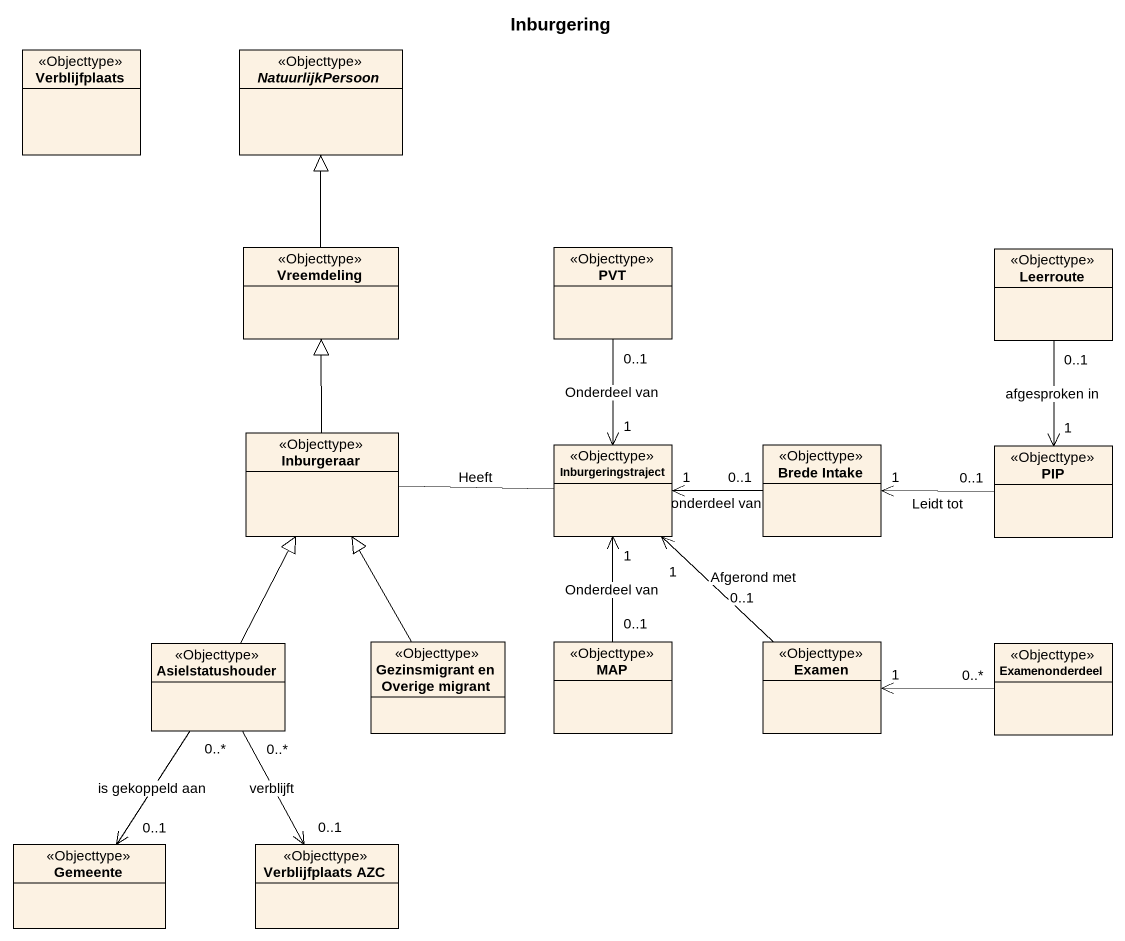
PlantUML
@startuml
title Inburgering
hide circle
hide empty members
class Verblijfplaats <<Objecttype>>
abstract class NatuurlijkPersoon <<Objecttype>>
class Vreemdeling <<Objecttype>>
class PVT <<Objecttype>>
class Leerroute <<Objecttype>>
class Inburgeraar <<Objecttype>>
class Inburgeringstraject <<Objecttype>>
class "Brede Intake" as Brede_Intake <<Objecttype>>
class PIP <<Objecttype>>
class Asielstatushouder <<Objecttype>>
class "Gezinsmigrant en Overige migrant" as Gezinsmigrant_en_Overige <<Objecttype>>
class "MAP" as MAP_ <<Objecttype>>
class Examen <<Objecttype>>
class Examenonderdeel <<Objecttype>>
class Gemeente <<Objecttype>>
class "Verblijfplaats AZC" as Verblijfplaats_AZC <<Objecttype>>
Vreemdeling -up-|> NatuurlijkPersoon
PVT "0..1" --> "1" Inburgeringstraject : Onderdeel van
Leerroute "0..1" --> "1" PIP : afgesproken in
Inburgeraar -up-|> Vreemdeling
Inburgeringstraject -left- Inburgeraar : Heeft
Brede_Intake "0..1" -left-> "1" Inburgeringstraject : onderdeel van
PIP "0..1" -left-> "1" Brede_Intake : Leidt tot
Asielstatushouder -up-|> Inburgeraar
Asielstatushouder "0..*" --> "0..1" Gemeente : is gekoppeld aan
Asielstatushouder "0..*" --> "0..1" Verblijfplaats_AZC : verblijft
Gezinsmigrant_en_Overige -up-|> Inburgeraar
MAP_ "0..1" -up-> "1" Inburgeringstraject : Onderdeel van
Examen "0..1" -up-> "1" Inburgeringstraject : Afgerond met
Examenonderdeel "0..*" -left-> "1" Examen
@enduml
